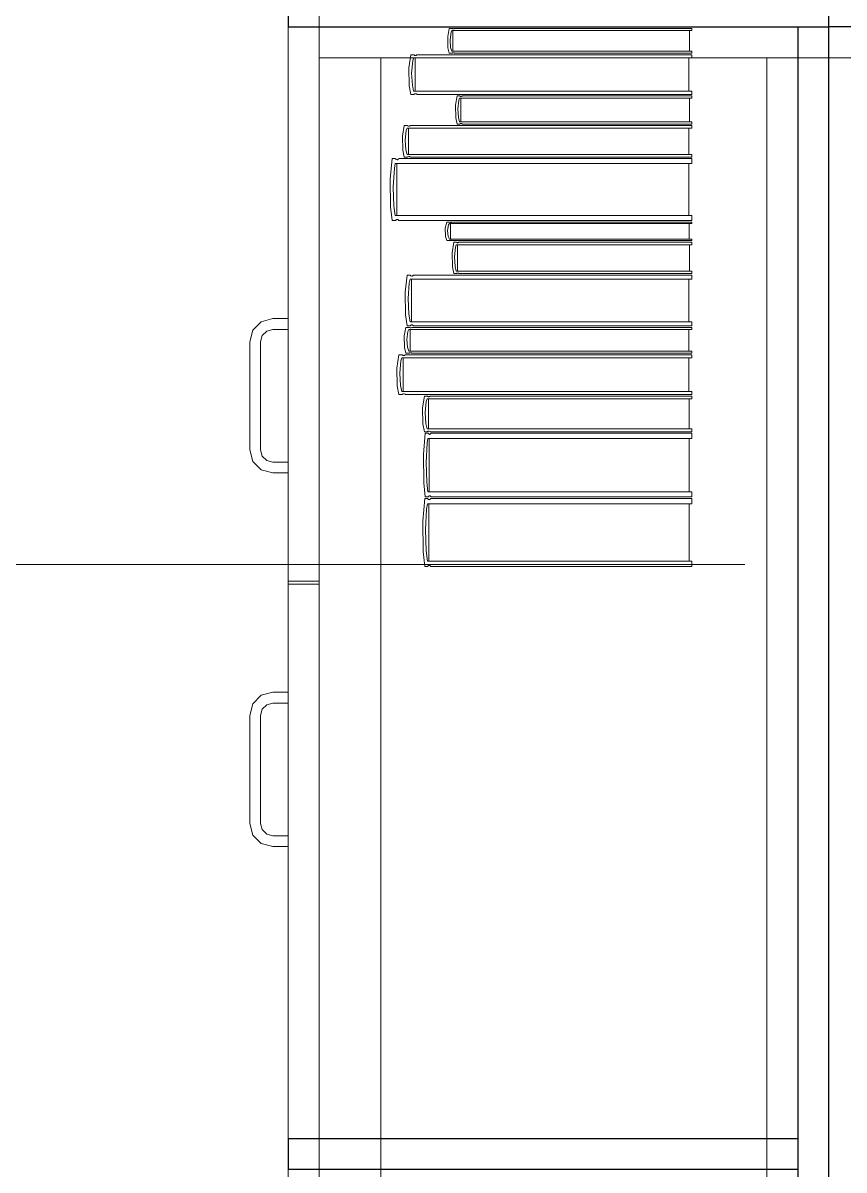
# Model space of a CAD drawing. Header units: inches. Extents: x -38 to 5698, y -33 to 92.
# Drawn here: x 133.999 to 134.531, y 34.015 to 34.758 of the extents above; entities that cross this region are included whole.
import ezdxf

# ---------------------------------------------------------------- set-up
doc = ezdxf.new("R2010")
doc.units = ezdxf.units.IN
doc.header["$MEASUREMENT"] = 0
doc.set_wipeout_variables(frame=1)
doc.linetypes.add('Punto & Raya', pattern=[0.65, 0.5, -0.075, 0, -0.075])
doc.linetypes.add('Wipeout_Contour', pattern=[1, 0, -1])
doc.layers.add('Interior - Mobiliario', color=7, linetype='Continuous')
doc.layers.add('Marcador - Secciones', color=251, linetype='Continuous')

msp = doc.modelspace()

# ---------------------------------------------------------------- linework, layer by layer
at = {"layer": 'Interior - Mobiliario', "color": 175, "linetype": 'Continuous', "lineweight": 13}
for p, q in [((134.19098, 33.295), (134.19098, 34.755)), ((134.19098, 34.755), (134.50098, 34.755)), ((134.50098, 34.755), (134.50098, 33.295)), ((134.27441, 34.74142), (134.27422, 34.74863)), ((134.27572, 34.74655), (134.27612, 34.74159)), ((134.24912, 34.72833), (134.25034, 34.73688)), ((134.25034, 34.73688), (134.25232, 34.73688)), ((134.25232, 34.73688), (134.25247, 34.73675)), ((134.25247, 34.73675), (134.2527, 34.7366)), ((134.2527, 34.7366), (134.25296, 34.7365)), ((134.25296, 34.7365), (134.25322, 34.73645)), ((134.25322, 34.73645), (134.25349, 34.73646)), ((134.25349, 34.73646), (134.25375, 34.73652)), ((134.25375, 34.73652), (134.254, 34.73663)), ((134.254, 34.73663), (134.25423, 34.73678)), ((134.25423, 34.73678), (134.25433, 34.73688)), ((134.25433, 34.73688), (134.43233, 34.73688)), ((134.27527, 34.73788), (134.27441, 34.74142)), ((134.27698, 34.73788), (134.27527, 34.73788)), ((134.27612, 34.74159), (134.27684, 34.73917)), ((134.27684, 34.73917), (134.43233, 34.73917)), ((134.27707, 34.73795), (134.27698, 34.73788)), ((134.27727, 34.73804), (134.27707, 34.73795)), ((134.27748, 34.73811), (134.27727, 34.73804)), ((134.27771, 34.73815), (134.27748, 34.73811)), ((134.27794, 34.73815), (134.27771, 34.73815)), ((134.27817, 34.73812), (134.27794, 34.73815)), ((134.27839, 34.73806), (134.27817, 34.73812)), ((134.27859, 34.73797), (134.27839, 34.73806)), ((134.27872, 34.73788), (134.27859, 34.73797)), ((134.43233, 34.73788), (134.27872, 34.73788)), ((134.43233, 34.73917), (134.43233, 34.73788)), ((134.43233, 34.73688), (134.43233, 34.73483)), ((134.19098, 34.735), (134.23098, 34.735)), ((134.23098, 34.735), (134.48098, 34.735)), ((134.24934, 34.71686), (134.24912, 34.72833)), ((134.25162, 34.73289), (134.25086, 34.72502)), ((134.25216, 34.73483), (134.25162, 34.73289)), ((134.43233, 34.73483), (134.25216, 34.73483)), ((134.25307, 34.71328), (134.25307, 34.73483)), ((134.43051, 34.73483), (134.43051, 34.71328)), ((134.25086, 34.72502), (134.25132, 34.71712)), ((134.25034, 34.71123), (134.24934, 34.71686)), ((134.25132, 34.71712), (134.25216, 34.71328)), ((134.25216, 34.71328), (134.43233, 34.71328)), ((134.43233, 34.71328), (134.43233, 34.71123)), ((134.25232, 34.71123), (134.25034, 34.71123)), ((134.25242, 34.71133), (134.25232, 34.71123)), ((134.25265, 34.71149), (134.25242, 34.71133)), ((134.2529, 34.71159), (134.25265, 34.71149)), ((134.25316, 34.71165), (134.2529, 34.71159)), ((134.25343, 34.71166), (134.25316, 34.71165)), ((134.2537, 34.71161), (134.25343, 34.71166)), ((134.25395, 34.71151), (134.2537, 34.71161)), ((134.25418, 34.71137), (134.25395, 34.71151)), ((134.25433, 34.71123), (134.25418, 34.71137)), ((134.43233, 34.71123), (134.25433, 34.71123)), ((134.27935, 34.70416), (134.28037, 34.71023)), ((134.28037, 34.71023), (134.28203, 34.71023)), ((134.28144, 34.7074), (134.28081, 34.70182)), ((134.28189, 34.70877), (134.28144, 34.7074)), ((134.43233, 34.70877), (134.28189, 34.70877)), ((134.28203, 34.71023), (134.28215, 34.71013)), ((134.28215, 34.71013), (134.28235, 34.71003)), ((134.28235, 34.71003), (134.28256, 34.70996)), ((134.28256, 34.70996), (134.28278, 34.70993)), ((134.28265, 34.69349), (134.28265, 34.70877)), ((134.28278, 34.70993), (134.283, 34.70993)), ((134.283, 34.70993), (134.28322, 34.70997)), ((134.28322, 34.70997), (134.28343, 34.71005)), ((134.28343, 34.71005), (134.28362, 34.71016)), ((134.28362, 34.71016), (134.28371, 34.71023)), ((134.28371, 34.71023), (134.43233, 34.71023)), ((134.43081, 34.70877), (134.43081, 34.69349)), ((134.43233, 34.71023), (134.43233, 34.70877)), ((134.27954, 34.69603), (134.27935, 34.70416)), ((134.28081, 34.70182), (134.2812, 34.69622)), ((134.24484, 34.68422), (134.24609, 34.69104)), ((134.24609, 34.69104), (134.24811, 34.69104)), ((134.24811, 34.69104), (134.24826, 34.69093)), ((134.24826, 34.69093), (134.2485, 34.69081)), ((134.2485, 34.69081), (134.24876, 34.69073)), ((134.24876, 34.69073), (134.24904, 34.69069)), ((134.24904, 34.69069), (134.24931, 34.6907)), ((134.24931, 34.6907), (134.24958, 34.69075)), ((134.24958, 34.69075), (134.24984, 34.69083)), ((134.24984, 34.69083), (134.25007, 34.69096)), ((134.25007, 34.69096), (134.25017, 34.69104)), ((134.25017, 34.69104), (134.43233, 34.69104)), ((134.28037, 34.69204), (134.27954, 34.69603)), ((134.28203, 34.69204), (134.28037, 34.69204)), ((134.2812, 34.69622), (134.28189, 34.69349)), ((134.28189, 34.69349), (134.43233, 34.69349)), ((134.28211, 34.69211), (134.28203, 34.69204)), ((134.2823, 34.69222), (134.28211, 34.69211)), ((134.28251, 34.6923), (134.2823, 34.69222)), ((134.28273, 34.69234), (134.28251, 34.6923)), ((134.28296, 34.69234), (134.28273, 34.69234)), ((134.28318, 34.69231), (134.28296, 34.69234)), ((134.28339, 34.69224), (134.28318, 34.69231)), ((134.28358, 34.69213), (134.28339, 34.69224)), ((134.28371, 34.69204), (134.28358, 34.69213)), ((134.43233, 34.69204), (134.28371, 34.69204)), ((134.43233, 34.69349), (134.43233, 34.69204)), ((134.43233, 34.69104), (134.43233, 34.6894)), ((134.24507, 34.67507), (134.24484, 34.68422)), ((134.2474, 34.68785), (134.24662, 34.68158)), ((134.24795, 34.6894), (134.2474, 34.68785)), ((134.43233, 34.6894), (134.24795, 34.6894)), ((134.24888, 34.67222), (134.24888, 34.6894)), ((134.43046, 34.6894), (134.43046, 34.67222)), ((134.24662, 34.68158), (134.24709, 34.67529)), ((134.23701, 34.65623), (134.23832, 34.66959)), ((134.23832, 34.66959), (134.24043, 34.66959)), ((134.24043, 34.66959), (134.24059, 34.66937)), ((134.24059, 34.66937), (134.24084, 34.66914)), ((134.24084, 34.66914), (134.24111, 34.66899)), ((134.24111, 34.66899), (134.24139, 34.66892)), ((134.24139, 34.66892), (134.24168, 34.66893)), ((134.24168, 34.66893), (134.24196, 34.66902)), ((134.24196, 34.66902), (134.24222, 34.66919)), ((134.24222, 34.66919), (134.24247, 34.66943)), ((134.24247, 34.66943), (134.24257, 34.66959)), ((134.24257, 34.66959), (134.43233, 34.66959)), ((134.24609, 34.67059), (134.24507, 34.67507)), ((134.24811, 34.67059), (134.24609, 34.67059)), ((134.24709, 34.67529), (134.24795, 34.67222)), ((134.24795, 34.67222), (134.43233, 34.67222)), ((134.24821, 34.67067), (134.24811, 34.67059)), ((134.24845, 34.67079), (134.24821, 34.67067)), ((134.24871, 34.67088), (134.24845, 34.67079)), ((134.24898, 34.67092), (134.24871, 34.67088)), ((134.24925, 34.67093), (134.24898, 34.67092)), ((134.24952, 34.67089), (134.24925, 34.67093)), ((134.24978, 34.67081), (134.24952, 34.67089)), ((134.25002, 34.6707), (134.24978, 34.67081)), ((134.25017, 34.67059), (134.25002, 34.6707)), ((134.43233, 34.67059), (134.25017, 34.67059)), ((134.43233, 34.67222), (134.43233, 34.67059)), ((134.43233, 34.66959), (134.43233, 34.66638)), ((134.23968, 34.66335), (134.23887, 34.65106)), ((134.24026, 34.66638), (134.23968, 34.66335)), ((134.43233, 34.66638), (134.24026, 34.66638)), ((134.24123, 34.63274), (134.24123, 34.66638)), ((134.43039, 34.66638), (134.43039, 34.63274)), ((134.23726, 34.63832), (134.23701, 34.65623)), ((134.23887, 34.65106), (134.23937, 34.63874)), ((134.23937, 34.63874), (134.24026, 34.63274)), ((134.23832, 34.62953), (134.23726, 34.63832)), ((134.24026, 34.63274), (134.43233, 34.63274)), ((134.43233, 34.63274), (134.43233, 34.62953)), ((134.24043, 34.62953), (134.23832, 34.62953)), ((134.24053, 34.62969), (134.24043, 34.62953)), ((134.24078, 34.62993), (134.24053, 34.62969)), ((134.24105, 34.6301), (134.24078, 34.62993)), ((134.24133, 34.63019), (134.24105, 34.6301)), ((134.24161, 34.6302), (134.24133, 34.63019)), ((134.24189, 34.63013), (134.24161, 34.6302)), ((134.24216, 34.62998), (134.24189, 34.63013)), ((134.24242, 34.62975), (134.24216, 34.62998)), ((134.24257, 34.62953), (134.24242, 34.62975)), ((134.43233, 34.62953), (134.24257, 34.62953)), ((134.27264, 34.62452), (134.2737, 34.62853)), ((134.27283, 34.61914), (134.27264, 34.62452)), ((134.2737, 34.62853), (134.27542, 34.62853)), ((134.27482, 34.62666), (134.27415, 34.62297)), ((134.27529, 34.62757), (134.27482, 34.62666)), ((134.43233, 34.62757), (134.27529, 34.62757)), ((134.27542, 34.62853), (134.27556, 34.62847)), ((134.27556, 34.62847), (134.27576, 34.6284)), ((134.27576, 34.6284), (134.27598, 34.62835)), ((134.27598, 34.62835), (134.27621, 34.62833)), ((134.27608, 34.61746), (134.27608, 34.62757)), ((134.27621, 34.62833), (134.27645, 34.62834)), ((134.27645, 34.62834), (134.27668, 34.62836)), ((134.27668, 34.62836), (134.27689, 34.62841)), ((134.27689, 34.62841), (134.27709, 34.62849)), ((134.27709, 34.62849), (134.27718, 34.62853)), ((134.27718, 34.62853), (134.43233, 34.62853)), ((134.43074, 34.62757), (134.43074, 34.61746)), ((134.43233, 34.62853), (134.43233, 34.62757)), ((134.2737, 34.6165), (134.27283, 34.61914)), ((134.27542, 34.6165), (134.2737, 34.6165)), ((134.27415, 34.62297), (134.27456, 34.61926)), ((134.27456, 34.61926), (134.27529, 34.61746)), ((134.27529, 34.61746), (134.43233, 34.61746)), ((134.27551, 34.61654), (134.27542, 34.6165)), ((134.27571, 34.61662), (134.27551, 34.61654)), ((134.27593, 34.61667), (134.27571, 34.61662)), ((134.27616, 34.61669), (134.27593, 34.61667)), ((134.27639, 34.6167), (134.27616, 34.61669)), ((134.27663, 34.61667), (134.27639, 34.6167)), ((134.27685, 34.61663), (134.27663, 34.61667)), ((134.27705, 34.61656), (134.27685, 34.61663)), ((134.27718, 34.6165), (134.27705, 34.61656)), ((134.43233, 34.6165), (134.27718, 34.6165)), ((134.43233, 34.61746), (134.43233, 34.6165)), ((134.27718, 34.6087), (134.27821, 34.6155)), ((134.27821, 34.6155), (134.27989, 34.6155)), ((134.2793, 34.61232), (134.27865, 34.60607)), ((134.27975, 34.61386), (134.2793, 34.61232)), ((134.43233, 34.61386), (134.27975, 34.61386)), ((134.27989, 34.6155), (134.28002, 34.61539)), ((134.28002, 34.61539), (134.28021, 34.61527)), ((134.28021, 34.61527), (134.28043, 34.61519)), ((134.28043, 34.61519), (134.28065, 34.61515)), ((134.28052, 34.59675), (134.28052, 34.61386)), ((134.28065, 34.61515), (134.28088, 34.61516)), ((134.28088, 34.61516), (134.2811, 34.61521)), ((134.2811, 34.61521), (134.28132, 34.61529)), ((134.28132, 34.61529), (134.28151, 34.61542)), ((134.28151, 34.61542), (134.28159, 34.6155)), ((134.28159, 34.6155), (134.43233, 34.6155)), ((134.43079, 34.61386), (134.43079, 34.59675)), ((134.43233, 34.6155), (134.43233, 34.61386)), ((134.27737, 34.59959), (134.27718, 34.6087)), ((134.27865, 34.60607), (134.27905, 34.5998)), ((134.24675, 34.58318), (134.24799, 34.59412)), ((134.24799, 34.59412), (134.24999, 34.59412)), ((134.24999, 34.59412), (134.25014, 34.59394)), ((134.25193, 34.59399), (134.25203, 34.59412)), ((134.25203, 34.59412), (134.43233, 34.59412)), ((134.27821, 34.59512), (134.27737, 34.59959)), ((134.27989, 34.59512), (134.27821, 34.59512)), ((134.27905, 34.5998), (134.27975, 34.59675)), ((134.27975, 34.59675), (134.43233, 34.59675)), ((134.27997, 34.5952), (134.27989, 34.59512)), ((134.28017, 34.59532), (134.27997, 34.5952)), ((134.28038, 34.59541), (134.28017, 34.59532)), ((134.2806, 34.59545), (134.28038, 34.59541)), ((134.28083, 34.59546), (134.2806, 34.59545)), ((134.28105, 34.59542), (134.28083, 34.59546)), ((134.28127, 34.59534), (134.28105, 34.59542)), ((134.28147, 34.59523), (134.28127, 34.59534)), ((134.28159, 34.59512), (134.28147, 34.59523)), ((134.43233, 34.59512), (134.28159, 34.59512)), ((134.43233, 34.59675), (134.43233, 34.59512)), ((134.43233, 34.59412), (134.43233, 34.59149)), ((134.24928, 34.58901), (134.24851, 34.57895)), ((134.24983, 34.59149), (134.24928, 34.58901)), ((134.43233, 34.59149), (134.24983, 34.59149)), ((134.25014, 34.59394), (134.25038, 34.59375)), ((134.25038, 34.59375), (134.25064, 34.59363)), ((134.25064, 34.59363), (134.2509, 34.59357)), ((134.25075, 34.56394), (134.25075, 34.59149)), ((134.2509, 34.59357), (134.25118, 34.59358)), ((134.25118, 34.59358), (134.25144, 34.59365)), ((134.25144, 34.59365), (134.2517, 34.59379)), ((134.2517, 34.59379), (134.25193, 34.59399)), ((134.43048, 34.59149), (134.43048, 34.56394)), ((134.24698, 34.56851), (134.24675, 34.58318)), ((134.24851, 34.57895), (134.24898, 34.56885)), ((134.15348, 34.56399), (134.16098, 34.566)), ((134.16098, 34.566), (134.17098, 34.566)), ((134.17098, 34.566), (134.17098, 34.559)), ((134.24799, 34.56132), (134.24698, 34.56851)), ((134.24898, 34.56885), (134.24983, 34.56394)), ((134.14598, 34.551), (134.14799, 34.5585)), ((134.14799, 34.5585), (134.15348, 34.56399)), ((134.15698, 34.55793), (134.15406, 34.555)), ((134.16098, 34.559), (134.15698, 34.55793)), ((134.17098, 34.559), (134.16098, 34.559)), ((134.24593, 34.55473), (134.24717, 34.56032)), ((134.24717, 34.56032), (134.24918, 34.56032)), ((134.24847, 34.55771), (134.2477, 34.55256)), ((134.24999, 34.56132), (134.24799, 34.56132)), ((134.24902, 34.55898), (134.24847, 34.55771)), ((134.43233, 34.55898), (134.24902, 34.55898)), ((134.24918, 34.56032), (134.24934, 34.56023)), ((134.24934, 34.56023), (134.24957, 34.56013)), ((134.24957, 34.56013), (134.24983, 34.56007)), ((134.24983, 34.56394), (134.43233, 34.56394)), ((134.24983, 34.56007), (134.2501, 34.56004)), ((134.24995, 34.54489), (134.24995, 34.55898)), ((134.25009, 34.56145), (134.24999, 34.56132)), ((134.25033, 34.56164), (134.25009, 34.56145)), ((134.2501, 34.56004), (134.25038, 34.56004)), ((134.25058, 34.56178), (134.25033, 34.56164)), ((134.25038, 34.56004), (134.25064, 34.56008)), ((134.25084, 34.56186), (134.25058, 34.56178)), ((134.25064, 34.56008), (134.2509, 34.56015)), ((134.25112, 34.56187), (134.25084, 34.56186)), ((134.2509, 34.56015), (134.25113, 34.56025)), ((134.25138, 34.56181), (134.25112, 34.56187)), ((134.25113, 34.56025), (134.25123, 34.56032)), ((134.25123, 34.56032), (134.43233, 34.56032)), ((134.25164, 34.56168), (134.25138, 34.56181)), ((134.25188, 34.56149), (134.25164, 34.56168)), ((134.25203, 34.56132), (134.25188, 34.56149)), ((134.43233, 34.56132), (134.25203, 34.56132)), ((134.43047, 34.55898), (134.43047, 34.54489)), ((134.43233, 34.56394), (134.43233, 34.56132)), ((134.43233, 34.56032), (134.43233, 34.55898)), ((134.14598, 34.481), (134.14598, 34.551)), ((134.15406, 34.555), (134.15298, 34.551)), ((134.15298, 34.551), (134.15298, 34.481)), ((134.24616, 34.54723), (134.24593, 34.55473)), ((134.2477, 34.55256), (134.24817, 34.5474)), ((134.24135, 34.53397), (134.24263, 34.54255)), ((134.24263, 34.54255), (134.24469, 34.54255)), ((134.24469, 34.54255), (134.24485, 34.54241)), ((134.24485, 34.54241), (134.24509, 34.54227)), ((134.24509, 34.54227), (134.24536, 34.54217)), ((134.24536, 34.54217), (134.24563, 34.54212)), ((134.24563, 34.54212), (134.24591, 34.54213)), ((134.24591, 34.54213), (134.24619, 34.54219)), ((134.24717, 34.54355), (134.24616, 34.54723)), ((134.24619, 34.54219), (134.24645, 34.5423)), ((134.24645, 34.5423), (134.24669, 34.54245)), ((134.24669, 34.54245), (134.24679, 34.54255)), ((134.24679, 34.54255), (134.43233, 34.54255)), ((134.24918, 34.54355), (134.24717, 34.54355)), ((134.24817, 34.5474), (134.24902, 34.54489)), ((134.24902, 34.54489), (134.43233, 34.54489)), ((134.24929, 34.54362), (134.24918, 34.54355)), ((134.24952, 34.54372), (134.24929, 34.54362)), ((134.24977, 34.54379), (134.24952, 34.54372)), ((134.25004, 34.54383), (134.24977, 34.54379)), ((134.25032, 34.54383), (134.25004, 34.54383)), ((134.25058, 34.5438), (134.25032, 34.54383)), ((134.25084, 34.54374), (134.25058, 34.5438)), ((134.25108, 34.54364), (134.25084, 34.54374)), ((134.25123, 34.54355), (134.25108, 34.54364)), ((134.43233, 34.54355), (134.25123, 34.54355)), ((134.43233, 34.54489), (134.43233, 34.54355)), ((134.43233, 34.54255), (134.43233, 34.54049)), ((134.24396, 34.53854), (134.24317, 34.53065)), ((134.24452, 34.54049), (134.24396, 34.53854)), ((134.43233, 34.54049), (134.24452, 34.54049)), ((134.24547, 34.51887), (134.24547, 34.54049)), ((134.43043, 34.54049), (134.43043, 34.51887)), ((134.24159, 34.52246), (134.24135, 34.53397)), ((134.24317, 34.53065), (134.24365, 34.52273)), ((134.24263, 34.51681), (134.24159, 34.52246)), ((134.24365, 34.52273), (134.24452, 34.51887)), ((134.24469, 34.51681), (134.24263, 34.51681)), ((134.24452, 34.51887), (134.43233, 34.51887)), ((134.24479, 34.51691), (134.24469, 34.51681)), ((134.24503, 34.51707), (134.24479, 34.51691)), ((134.2453, 34.51718), (134.24503, 34.51707)), ((134.24557, 34.51724), (134.2453, 34.51718)), ((134.24585, 34.51724), (134.24557, 34.51724)), ((134.24613, 34.51719), (134.24585, 34.51724)), ((134.24639, 34.5171), (134.24613, 34.51719)), ((134.24663, 34.51695), (134.24639, 34.5171)), ((134.24679, 34.51681), (134.24663, 34.51695)), ((134.43233, 34.51681), (134.24679, 34.51681)), ((134.25796, 34.50811), (134.25912, 34.51581)), ((134.25912, 34.51581), (134.261, 34.51581)), ((134.26085, 34.51396), (134.26034, 34.51221)), ((134.43233, 34.51396), (134.26085, 34.51396)), ((134.261, 34.51581), (134.26115, 34.51569)), ((134.26115, 34.51569), (134.26137, 34.51556)), ((134.26137, 34.51556), (134.26161, 34.51547)), ((134.26161, 34.51547), (134.26186, 34.51542)), ((134.26172, 34.49457), (134.26172, 34.51396)), ((134.26186, 34.51542), (134.26212, 34.51543)), ((134.26212, 34.51543), (134.26237, 34.51548)), ((134.26237, 34.51548), (134.26261, 34.51558)), ((134.26261, 34.51558), (134.26283, 34.51572)), ((134.26283, 34.51572), (134.26292, 34.51581)), ((134.26292, 34.51581), (134.43233, 34.51581)), ((134.43059, 34.51396), (134.43059, 34.49457)), ((134.43233, 34.51887), (134.43233, 34.51681)), ((134.43233, 34.51581), (134.43233, 34.51396)), ((134.25817, 34.49778), (134.25796, 34.50811)), ((134.26034, 34.51221), (134.25962, 34.50513)), ((134.25962, 34.50513), (134.26006, 34.49802)), ((134.25912, 34.49272), (134.25817, 34.49778)), ((134.26006, 34.49802), (134.26085, 34.49457)), ((134.25855, 34.47799), (134.25971, 34.49172)), ((134.261, 34.49272), (134.25912, 34.49272)), ((134.25971, 34.49172), (134.26158, 34.49172)), ((134.26085, 34.49457), (134.43233, 34.49457)), ((134.2611, 34.49281), (134.261, 34.49272)), ((134.26132, 34.49295), (134.2611, 34.49281)), ((134.26156, 34.49305), (134.26132, 34.49295)), ((134.26181, 34.4931), (134.26156, 34.49305)), ((134.26158, 34.49172), (134.26173, 34.4915)), ((134.26173, 34.4915), (134.26195, 34.49126)), ((134.26206, 34.4931), (134.26181, 34.4931)), ((134.26195, 34.49126), (134.26219, 34.49111)), ((134.26231, 34.49306), (134.26206, 34.4931)), ((134.26219, 34.49111), (134.26244, 34.49103)), ((134.26256, 34.49297), (134.26231, 34.49306)), ((134.26244, 34.49103), (134.2627, 34.49104)), ((134.26278, 34.49284), (134.26256, 34.49297)), ((134.2627, 34.49104), (134.26295, 34.49113)), ((134.26292, 34.49272), (134.26278, 34.49284)), ((134.43233, 34.49272), (134.26292, 34.49272)), ((134.26295, 34.49113), (134.26318, 34.49131)), ((134.26318, 34.49131), (134.2634, 34.49156)), ((134.2634, 34.49156), (134.2635, 34.49172)), ((134.2635, 34.49172), (134.43233, 34.49172)), ((134.43233, 34.49457), (134.43233, 34.49272)), ((134.43233, 34.49172), (134.43233, 34.48843)), ((134.26092, 34.4853), (134.2602, 34.47269)), ((134.26143, 34.48843), (134.26092, 34.4853)), ((134.43233, 34.48843), (134.26143, 34.48843)), ((134.2623, 34.45385), (134.2623, 34.48843)), ((134.4306, 34.48843), (134.4306, 34.45385)), ((134.14799, 34.4735), (134.14598, 34.481)), ((134.15298, 34.481), (134.15406, 34.477)), ((134.15406, 34.477), (134.15698, 34.47407)), ((134.25876, 34.45959), (134.25855, 34.47799)), ((134.15348, 34.46801), (134.14799, 34.4735)), ((134.16098, 34.466), (134.15348, 34.46801)), ((134.15698, 34.47407), (134.16098, 34.473)), ((134.16098, 34.473), (134.17098, 34.473)), ((134.17098, 34.473), (134.17098, 34.466)), ((134.2602, 34.47269), (134.26064, 34.46002)), ((134.17098, 34.466), (134.16098, 34.466)), ((134.25971, 34.45056), (134.25876, 34.45959)), ((134.26064, 34.46002), (134.26143, 34.45385)), ((134.26143, 34.45385), (134.43233, 34.45385)), ((134.43233, 34.45385), (134.43233, 34.45056)), ((134.2582, 34.43483), (134.25936, 34.44956)), ((134.25936, 34.44956), (134.26124, 34.44956)), ((134.26158, 34.45056), (134.25971, 34.45056)), ((134.26109, 34.44603), (134.26058, 34.44267)), ((134.43233, 34.44603), (134.26109, 34.44603)), ((134.26124, 34.44956), (134.26138, 34.44932)), ((134.26138, 34.44932), (134.26161, 34.44907)), ((134.26168, 34.45072), (134.26158, 34.45056)), ((134.26161, 34.44907), (134.26185, 34.4489)), ((134.2619, 34.45097), (134.26168, 34.45072)), ((134.26185, 34.4489), (134.2621, 34.44882)), ((134.26214, 34.45114), (134.2619, 34.45097)), ((134.26196, 34.40891), (134.26196, 34.44603)), ((134.2621, 34.44882), (134.26236, 34.44883)), ((134.26239, 34.45124), (134.26214, 34.45114)), ((134.26236, 34.44883), (134.26261, 34.44893)), ((134.26264, 34.45125), (134.26239, 34.45124)), ((134.26261, 34.44893), (134.26284, 34.44912)), ((134.26289, 34.45117), (134.26264, 34.45125)), ((134.26284, 34.44912), (134.26306, 34.44939)), ((134.26313, 34.45102), (134.26289, 34.45117)), ((134.26306, 34.44939), (134.26316, 34.44956)), ((134.26336, 34.45078), (134.26313, 34.45102)), ((134.26316, 34.44956), (134.43233, 34.44956)), ((134.2635, 34.45056), (134.26336, 34.45078)), ((134.43233, 34.45056), (134.2635, 34.45056)), ((134.4306, 34.44603), (134.4306, 34.40891)), ((134.43233, 34.44956), (134.43233, 34.44603)), ((134.26058, 34.44267), (134.25986, 34.42913)), ((134.25842, 34.41507), (134.2582, 34.43483)), ((134.25986, 34.42913), (134.2603, 34.41553)), ((134.25936, 34.40538), (134.25842, 34.41507)), ((134.2603, 34.41553), (134.26109, 34.40891)), ((134.26109, 34.40891), (134.43233, 34.40891)), ((134.43233, 34.40891), (134.43233, 34.40538)), ((134.26124, 34.40538), (134.25936, 34.40538)), ((134.26134, 34.40555), (134.26124, 34.40538)), ((134.26156, 34.40582), (134.26134, 34.40555)), ((134.26179, 34.406), (134.26156, 34.40582)), ((134.26204, 34.4061), (134.26179, 34.406)), ((134.2623, 34.40611), (134.26204, 34.4061)), ((134.26255, 34.40603), (134.2623, 34.40611)), ((134.26279, 34.40587), (134.26255, 34.40603)), ((134.26302, 34.40561), (134.26279, 34.40587)), ((134.26316, 34.40538), (134.26302, 34.40561)), ((134.43233, 34.40538), (134.26316, 34.40538)), ((134.17098, 34.396), (134.19098, 34.396)), ((134.17098, 34.394), (134.19098, 34.394)), ((134.15348, 34.32199), (134.14799, 34.3165)), ((134.16098, 34.324), (134.15348, 34.32199)), ((134.17098, 34.324), (134.16098, 34.324)), ((134.17098, 34.317), (134.17098, 34.324)), ((134.14799, 34.3165), (134.14598, 34.309)), ((134.15298, 34.309), (134.15406, 34.313)), ((134.15406, 34.313), (134.15698, 34.31593)), ((134.15698, 34.31593), (134.16098, 34.317)), ((134.16098, 34.317), (134.17098, 34.317)), ((134.14598, 34.309), (134.14598, 34.239)), ((134.15298, 34.239), (134.15298, 34.309)), ((134.14598, 34.239), (134.14799, 34.2315)), ((134.15406, 34.235), (134.15298, 34.239)), ((134.14799, 34.2315), (134.15348, 34.22601)), ((134.15698, 34.23207), (134.15406, 34.235)), ((134.16098, 34.231), (134.15698, 34.23207)), ((134.17098, 34.231), (134.16098, 34.231)), ((134.17098, 34.224), (134.17098, 34.231)), ((134.15348, 34.22601), (134.16098, 34.224)), ((134.16098, 34.224), (134.17098, 34.224))]:
    msp.add_line(p, q, dxfattribs=at)

# ---------------------------------------------------------------- wipeouts: each hides what was drawn before it
at = {"color": 254, "linetype": 'Wipeout_Contour', "lineweight": 0, "ltscale": 3387.097231}
msp.add_wipeout([(134.54098, 33.295), (134.54098, 34.755), (134.52098, 34.755), (134.52098, 33.295)], dxfattribs=at).dxf.layer = 'Interior - Mobiliario'

# ---------------------------------------------------------------- next in the draw order: linework, layer by layer
at = {"layer": 'Interior - Mobiliario', "color": 175, "linetype": 'Continuous', "lineweight": 30}
for p, q in [((134.54098, 34.755), (134.52098, 34.755)), ((134.52098, 34.755), (134.52098, 33.295))]:
    msp.add_line(p, q, dxfattribs=at)
at = {"layer": 'Interior - Mobiliario', "color": 175, "linetype": 'Continuous', "lineweight": 13}
for p, q in [((134.52098, 34.755), (134.52098, 33.295)), ((134.54098, 34.755), (134.52098, 34.755)), ((134.52098, 34.735), (134.52098, 33.315)), ((134.56098, 34.735), (134.52098, 34.735))]:
    msp.add_line(p, q, dxfattribs=at)

# ---------------------------------------------------------------- next in the draw order: wipeouts: each hides what was drawn before it
at = {"color": 254, "linetype": 'Wipeout_Contour', "lineweight": 0, "ltscale": 3386.316658}
msp.add_wipeout([(134.17098, 34.015), (134.50098, 34.015), (134.50098, 34.035), (134.17098, 34.035)], dxfattribs=at).dxf.layer = 'Interior - Mobiliario'

# ---------------------------------------------------------------- next in the draw order: linework, layer by layer
at = {"layer": 'Interior - Mobiliario', "color": 175, "linetype": 'Continuous', "lineweight": 13}
for p, q in [((134.19098, 33.315), (134.19098, 34.735)), ((134.23098, 34.735), (134.23098, 33.315)), ((134.48098, 33.315), (134.48098, 34.735)), ((134.17098, 34.035), (134.17098, 34.394)), ((134.19098, 34.035), (134.19098, 34.394)), ((134.17098, 34.015), (134.17098, 34.035)), ((134.17098, 34.035), (134.50098, 34.035)), ((134.17098, 34.015), (134.17098, 34.035)), ((134.17098, 34.035), (134.19098, 34.035)), ((134.50098, 34.035), (134.50098, 34.015)), ((134.50098, 34.015), (134.17098, 34.015)), ((134.17098, 34.015), (134.17098, 33.656)), ((134.17098, 34.015), (134.19098, 34.015)), ((134.19098, 34.015), (134.19098, 33.656))]:
    msp.add_line(p, q, dxfattribs=at)
at = {"layer": 'Interior - Mobiliario', "color": 175, "linetype": 'Continuous', "lineweight": 30}
for p, q in [((134.17098, 34.035), (134.50098, 34.035)), ((134.17098, 34.035), (134.17098, 34.015)), ((134.50098, 34.035), (134.50098, 34.015)), ((134.17098, 34.015), (134.50098, 34.015))]:
    msp.add_line(p, q, dxfattribs=at)

# ---------------------------------------------------------------- next in the draw order: wipeouts: each hides what was drawn before it
at = {"color": 254, "linetype": 'Wipeout_Contour', "lineweight": 0, "ltscale": 3387.8757}
msp.add_wipeout([(134.87098, 34.755), (134.87098, 34.775), (134.52098, 34.775), (134.52098, 34.755)], dxfattribs=at).dxf.layer = 'Interior - Mobiliario'

# ---------------------------------------------------------------- next in the draw order: linework, layer by layer
at = {"layer": 'Interior - Mobiliario', "color": 175, "linetype": 'Continuous', "lineweight": 30}
for p in [(134.52098, 34.775), (134.87098, 34.755)]:
    msp.add_line(p, (134.52098, 34.755), dxfattribs=at)
at = {"layer": 'Interior - Mobiliario', "color": 175, "linetype": 'Continuous', "lineweight": 13}
for p, q in [((134.52098, 34.775), (134.52098, 34.755)), ((134.52098, 34.775), (134.52098, 34.735)), ((134.52098, 33.275), (134.52098, 34.775)), ((134.52098, 34.755), (134.87098, 34.755)), ((134.52098, 34.755), (134.52098, 33.295)), ((134.87098, 34.755), (134.52098, 34.755))]:
    msp.add_line(p, q, dxfattribs=at)

# ---------------------------------------------------------------- next in the draw order: wipeouts: each hides what was drawn before it
at = {"color": 254, "linetype": 'Wipeout_Contour', "lineweight": 0, "ltscale": 3387.017295}
msp.add_wipeout([(134.50098, 33.295), (134.52098, 33.295), (134.52098, 34.755), (134.50098, 34.755)], dxfattribs=at).dxf.layer = 'Interior - Mobiliario'

# ---------------------------------------------------------------- next in the draw order: linework, layer by layer
at = {"layer": 'Interior - Mobiliario', "color": 175, "linetype": 'Continuous', "lineweight": 30}
for p, q in [((134.50098, 34.755), (134.52098, 34.755)), ((134.50098, 34.755), (134.50098, 33.295)), ((134.52098, 34.755), (134.52098, 33.295))]:
    msp.add_line(p, q, dxfattribs=at)
at = {"layer": 'Interior - Mobiliario', "color": 175, "linetype": 'Continuous', "lineweight": 13}
for p, q in [((134.50098, 33.295), (134.50098, 34.755)), ((134.50098, 34.755), (134.52098, 34.755)), ((134.52098, 34.755), (134.52098, 33.295)), ((134.48098, 34.735), (134.52098, 34.735)), ((134.52098, 34.735), (134.52098, 33.315)), ((134.17098, 34.035), (134.50098, 34.035)), ((134.50098, 34.035), (134.50098, 34.015)), ((134.50098, 34.015), (134.17098, 34.015))]:
    msp.add_line(p, q, dxfattribs=at)
at = {"layer": 'Marcador - Secciones', "color": 251, "linetype": 'Punto & Raya', "lineweight": 13}
msp.add_line((97.16665, 34.40671), (148.44025, 34.40671), dxfattribs=at)

# ---------------------------------------------------------------- next in the draw order: wipeouts: each hides what was drawn before it
at = {"color": 254, "linetype": 'Wipeout_Contour', "lineweight": 0, "ltscale": 3386.476881}
msp.add_wipeout([(134.17098, 34.755), (134.52098, 34.755), (134.52098, 34.775), (134.17098, 34.775)], dxfattribs=at).dxf.layer = 'Interior - Mobiliario'

# ---------------------------------------------------------------- next in the draw order: linework, layer by layer
at = {"layer": 'Interior - Mobiliario', "color": 175, "linetype": 'Continuous', "lineweight": 30}
for p, q in [((134.17098, 34.775), (134.17098, 34.755)), ((134.52098, 34.775), (134.52098, 34.755)), ((134.17098, 34.755), (134.52098, 34.755))]:
    msp.add_line(p, q, dxfattribs=at)
at = {"layer": 'Interior - Mobiliario', "color": 175, "linetype": 'Continuous', "lineweight": 13}
for p, q in [((134.17098, 34.755), (134.17098, 34.775)), ((134.17098, 34.775), (134.17098, 33.275)), ((134.19098, 34.735), (134.19098, 34.775)), ((134.52098, 34.775), (134.52098, 34.755)), ((134.52098, 34.775), (134.52098, 34.735)), ((134.52098, 33.275), (134.52098, 34.775)), ((134.52098, 34.755), (134.17098, 34.755)), ((134.17098, 33.295), (134.17098, 34.755)), ((134.17098, 34.755), (134.52098, 34.755)), ((134.17098, 33.295), (134.17098, 34.755)), ((134.17098, 34.755), (134.50098, 34.755)), ((134.17098, 34.755), (134.17098, 34.396)), ((134.17098, 34.755), (134.19098, 34.755)), ((134.19098, 33.295), (134.19098, 34.755)), ((134.19098, 34.755), (134.50098, 34.755)), ((134.19098, 33.295), (134.19098, 34.755)), ((134.19098, 34.755), (134.50098, 34.755)), ((134.19098, 34.755), (134.19098, 34.396)), ((134.27422, 34.74863), (134.27527, 34.754)), ((134.27527, 34.754), (134.27698, 34.754)), ((134.27638, 34.75149), (134.27572, 34.74655)), ((134.27684, 34.75271), (134.27638, 34.75149)), ((134.43233, 34.75271), (134.27684, 34.75271)), ((134.27698, 34.754), (134.27711, 34.75391)), ((134.27711, 34.75391), (134.27731, 34.75382)), ((134.27731, 34.75382), (134.27753, 34.75376)), ((134.27753, 34.75376), (134.27776, 34.75373)), ((134.27763, 34.73917), (134.27763, 34.75271)), ((134.27776, 34.75373), (134.27799, 34.75373)), ((134.27799, 34.75373), (134.27822, 34.75377)), ((134.27822, 34.75377), (134.27844, 34.75384)), ((134.27844, 34.75384), (134.27863, 34.75394)), ((134.27863, 34.75394), (134.27872, 34.754)), ((134.27872, 34.754), (134.43233, 34.754)), ((134.43076, 34.75271), (134.43076, 34.73917)), ((134.43233, 34.754), (134.43233, 34.75271)), ((134.50098, 34.755), (134.50098, 33.295)), ((134.50098, 34.755), (134.50098, 33.295)), ((134.50098, 34.755), (134.50098, 33.295)), ((134.52098, 34.755), (134.52098, 33.295))]:
    msp.add_line(p, q, dxfattribs=at)

doc.saveas('drawing.dxf')
